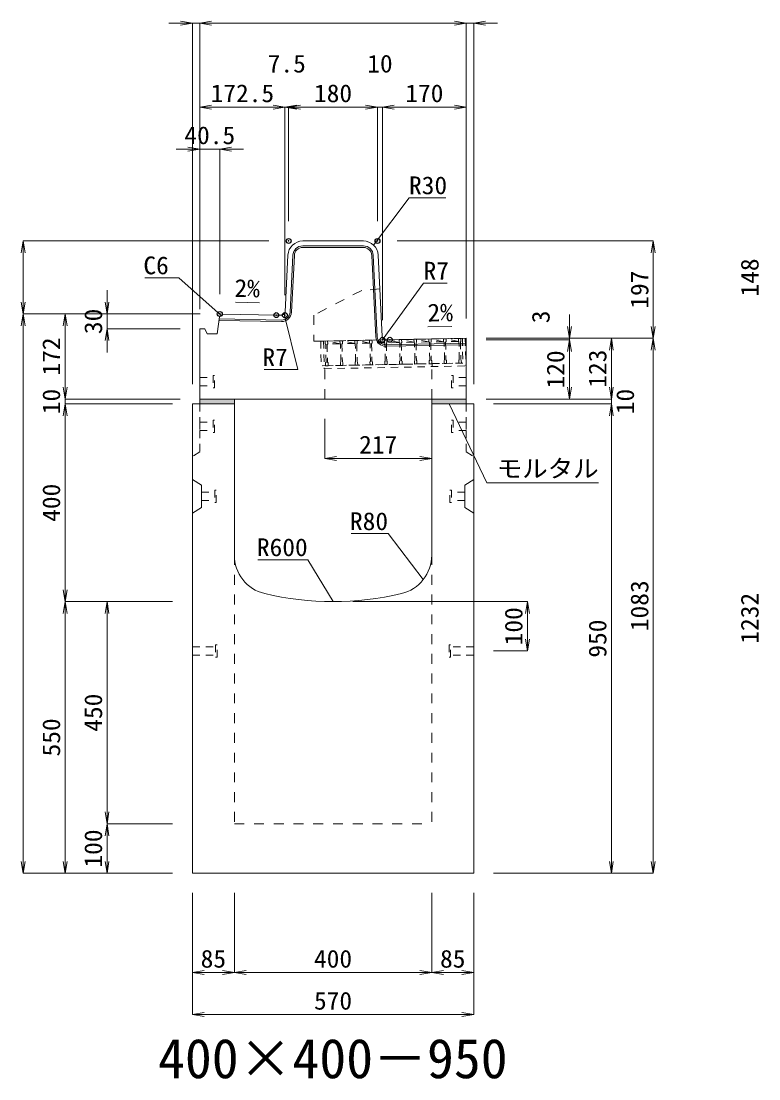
# Model space of a CAD drawing. Units: millimetres at full size. Extents: x -22536 to 51867, y -19720 to 38340.
# Drawn here: x 31918 to 33413, y -7586 to -5445 of the extents above; entities that cross this region are included whole.
import ezdxf
from ezdxf.enums import TextEntityAlignment as Align

# ---------------------------------------------------------------- set-up
doc = ezdxf.new("R2010")
doc.units = ezdxf.units.MM
doc.header["$LTSCALE"] = 20
doc.header["$PDMODE"] = 32
doc.header["$PDSIZE"] = 10
doc.linetypes.add('USER1', pattern=[2, 1, -1])
doc.linetypes.add('USER2', pattern=[1.35, 0.75, -0.6])
for name, color, linetype, lineweight in [('インサート', 3, 'USER2', 9), ('グレーチング', 7, 'USER2', 5), ('モルタル', 7, 'Continuous', 9), ('受枠', 3, 'USER2', 9), ('寸法線', 7, 'Continuous', 13), ('引出線', 4, 'Continuous', 13), ('本体', 2, 'Continuous', 13), ('目地', 132, 'Continuous', 5)]:
    doc.layers.add(name, color=color, linetype=linetype, lineweight=lineweight)
doc.layers.add('作業エリア', color=11, linetype='Continuous')
doc.layers.add('文字', color=7, linetype='Continuous')
doc.styles.add('ＭＳ 明朝', font='')
doc.styles.get('ＭＳ 明朝').set_extended_font_data('MS Mincho')

# ---------------------------------------------------------------- blocks, each defined once
blk = doc.blocks.new('open_arrow')
at = {"color": 0, "linetype": 'Continuous', "lineweight": -2}
blk.add_lwpolyline([(7.5, 1.25), (0, 0), (7.5, -1.25)], dxfattribs=at)

msp = doc.modelspace()

# ---------------------------------------------------------------- hatches: boundary and pattern name
at = {"layer": 'モルタル'}
for points in [[(32350, -6220), (32350, -6210), (32280, -6210), (32280, -6220)], [(32820, -6220), (32820, -6210), (32750, -6210), (32750, -6220)]]:
    msp.add_hatch(color=256, dxfattribs=at).paths.add_polyline_path(points)

# ---------------------------------------------------------------- linework, layer by layer
at = {"layer": 'インサート'}
for p, q in [((32280, -6166.5), (32307, -6166.5)), ((32280, -6166.5), (32280, -6183.5)), ((32310, -6162.5), (32307, -6162.5)), ((32307, -6162.5), (32307, -6187.5)), ((32310, -6187.5), (32310, -6162.5)), ((32790, -6162.5), (32793, -6162.5)), ((32790, -6187.5), (32790, -6162.5)), ((32793, -6162.5), (32793, -6187.5)), ((32820, -6166.5), (32793, -6166.5)), ((32820, -6166.5), (32820, -6183.5)), ((32280, -6183.5), (32307, -6183.5)), ((32307, -6187.5), (32310, -6187.5)), ((32793, -6187.5), (32790, -6187.5)), ((32820, -6183.5), (32793, -6183.5)), ((32310, -6252.5), (32307, -6252.5)), ((32307, -6252.5), (32307, -6277.5)), ((32310, -6277.5), (32310, -6252.5)), ((32790, -6252.5), (32793, -6252.5)), ((32790, -6277.5), (32790, -6252.5)), ((32793, -6252.5), (32793, -6277.5)), ((32280, -6256.5), (32307, -6256.5)), ((32280, -6256.5), (32280, -6273.5)), ((32280, -6273.5), (32307, -6273.5)), ((32820, -6256.5), (32793, -6256.5)), ((32820, -6273.5), (32793, -6273.5)), ((32820, -6256.5), (32820, -6273.5)), ((32307, -6277.5), (32310, -6277.5)), ((32793, -6277.5), (32790, -6277.5)), ((32283.2, -6398.5), (32310.2, -6398.5)), ((32283.2, -6398.5), (32283.2, -6415.5)), ((32313.2, -6394.5), (32310.2, -6394.5)), ((32310.2, -6394.5), (32310.2, -6419.5)), ((32313.2, -6419.5), (32313.2, -6394.5)), ((32786.8, -6394.5), (32789.8, -6394.5)), ((32786.8, -6419.5), (32786.8, -6394.5)), ((32789.8, -6394.5), (32789.8, -6419.5)), ((32816.8, -6398.5), (32789.8, -6398.5)), ((32816.8, -6398.5), (32816.8, -6415.5)), ((32283.2, -6415.5), (32310.2, -6415.5)), ((32310.2, -6419.5), (32313.2, -6419.5)), ((32789.8, -6419.5), (32786.8, -6419.5)), ((32816.8, -6415.5), (32789.8, -6415.5)), ((32265, -6711.5), (32312, -6711.5)), ((32265, -6711.5), (32265, -6728.5)), ((32315, -6707.5), (32312, -6707.5)), ((32312, -6707.5), (32312, -6732.5)), ((32315, -6732.5), (32315, -6707.5)), ((32788, -6707.5), (32785, -6707.5)), ((32785, -6707.5), (32785, -6732.5)), ((32788, -6732.5), (32788, -6707.5)), ((32835, -6711.5), (32788, -6711.5)), ((32835, -6728.5), (32835, -6711.5)), ((32265, -6728.5), (32312, -6728.5)), ((32312, -6732.5), (32315, -6732.5)), ((32785, -6732.5), (32788, -6732.5)), ((32835, -6728.5), (32788, -6728.5))]:
    msp.add_line(p, q, dxfattribs=at)
at = {"layer": 'グレーチング'}
for p, q in [((32533.97, -6092.54), (32808.92, -6087.21)), ((32564.08, -6097.95), (32538.97, -6092.44)), ((32564.08, -6097.95), (32539.08, -6098.44)), ((32594.07, -6097.37), (32568.96, -6091.86)), ((32594.07, -6097.37), (32569.08, -6097.86)), ((32624.07, -6096.79), (32598.96, -6091.28)), ((32624.07, -6096.79), (32599.07, -6097.28)), ((32654.06, -6096.21), (32628.95, -6090.7)), ((32654.06, -6096.21), (32629.07, -6096.7)), ((32684.06, -6095.63), (32658.95, -6090.12)), ((32684.06, -6095.63), (32659.06, -6096.12)), ((32714.05, -6095.05), (32688.94, -6089.54)), ((32714.05, -6095.05), (32689.06, -6095.54)), ((32744.05, -6094.47), (32718.93, -6088.96)), ((32744.05, -6094.47), (32719.05, -6094.95)), ((32774.04, -6093.89), (32748.93, -6088.38)), ((32774.04, -6093.89), (32749.05, -6094.37)), ((32804.04, -6093.31), (32778.92, -6087.8)), ((32804.04, -6093.31), (32779.04, -6093.79)), ((32534.94, -6142.53), (32809.89, -6137.21))]:
    msp.add_line(p, q, dxfattribs=at)
for points in [[(32533.97, -6092.54), (32538.97, -6092.44), (32539.08, -6098.44), (32538.1, -6099.46), (32538.8, -6135.45), (32539.82, -6136.43), (32539.94, -6142.43), (32534.94, -6142.53), (32534.82, -6136.53), (32535.8, -6135.51), (32535.1, -6099.52), (32534.09, -6098.53)], [(32568.8, -6134.87), (32569.81, -6135.85), (32569.93, -6141.85), (32564.93, -6141.95), (32564.82, -6135.95), (32565.8, -6134.93), (32565.1, -6098.93), (32564.08, -6097.95), (32563.96, -6091.96), (32568.96, -6091.86), (32569.08, -6097.86), (32568.1, -6098.88)], [(32598.79, -6134.29), (32599.81, -6135.27), (32599.92, -6141.27), (32594.93, -6141.37), (32594.81, -6135.37), (32595.79, -6134.35), (32595.09, -6098.35), (32594.07, -6097.37), (32593.96, -6091.38), (32598.96, -6091.28), (32599.07, -6097.28), (32598.09, -6098.3)], [(32628.78, -6133.71), (32629.8, -6134.69), (32629.92, -6140.69), (32624.92, -6140.79), (32624.8, -6134.79), (32625.78, -6133.77), (32625.09, -6097.77), (32624.07, -6096.79), (32623.95, -6090.79), (32628.95, -6090.7), (32629.07, -6096.7), (32628.09, -6097.72)], [(32658.78, -6133.13), (32659.8, -6134.11), (32659.91, -6140.11), (32654.91, -6140.2), (32654.8, -6134.21), (32655.78, -6133.19), (32655.08, -6097.19), (32654.06, -6096.21), (32653.95, -6090.21), (32658.95, -6090.12), (32659.06, -6096.12), (32658.08, -6097.14)], [(32685.77, -6132.61), (32685.08, -6096.61), (32684.06, -6095.63), (32683.94, -6089.63), (32688.94, -6089.54), (32689.06, -6095.54), (32688.08, -6096.55), (32688.77, -6132.55), (32689.79, -6133.53), (32689.91, -6139.53), (32684.91, -6139.62), (32684.79, -6133.63)], [(32715.77, -6132.03), (32715.07, -6096.03), (32714.05, -6095.05), (32713.94, -6089.05), (32718.93, -6088.96), (32719.05, -6094.95), (32718.07, -6095.97), (32718.77, -6131.97), (32719.79, -6132.95), (32719.9, -6138.95), (32714.9, -6139.04), (32714.79, -6133.04)], [(32749.05, -6094.37), (32748.06, -6095.39), (32748.76, -6131.39), (32749.78, -6132.37), (32749.9, -6138.37), (32744.9, -6138.46), (32744.78, -6132.46), (32745.76, -6131.44), (32745.07, -6095.45), (32744.05, -6094.47), (32743.93, -6088.47), (32748.93, -6088.38)], [(32779.04, -6093.79), (32778.06, -6094.81), (32778.76, -6130.81), (32779.78, -6131.79), (32779.89, -6137.79), (32774.89, -6137.88), (32774.78, -6131.88), (32775.76, -6130.86), (32775.06, -6094.87), (32774.04, -6093.89), (32773.92, -6087.89), (32778.92, -6087.8)], [(32804.89, -6137.3), (32804.77, -6131.3), (32805.75, -6130.28), (32805.05, -6094.29), (32804.04, -6093.31), (32803.92, -6087.31), (32808.92, -6087.21), (32809.03, -6093.21), (32808.05, -6094.23), (32808.75, -6130.23), (32809.77, -6131.21), (32809.89, -6137.21)]]:
    msp.add_lwpolyline(points, close=True, dxfattribs=at)
at = {"layer": 'モルタル'}
for points in [[(32280, -6210), (32350, -6210), (32350, -6220), (32280, -6220)], [(32750, -6210), (32820, -6210), (32820, -6220), (32750, -6220)]]:
    msp.add_lwpolyline(points, close=True, dxfattribs=at)
at = {"layer": '作業エリア'}
for p in [(32460, -5890), (32640, -5890), (32320.5, -6037.78), (32435, -6040), (32452.5, -6040), (32650, -6090), (32665, -6090)]:
    msp.add_point(p, dxfattribs=at)
at = {"layer": '受枠'}
for p, q in [((32524.97, -6092.71), (32817.92, -6087.04)), ((32524.97, -6092.71), (32525.94, -6142.7)), ((32530.97, -6092.59), (32532.05, -6148.58)), ((32811.92, -6087.16), (32812.89, -6137.15)), ((32817.92, -6087.04), (32819, -6143.03)), ((32812.89, -6137.15), (32525.94, -6142.7)), ((32532.05, -6148.58), (32819, -6143.03))]:
    msp.add_line(p, q, dxfattribs=at)
at = {"layer": '受枠', "linetype": 'Continuous'}
msp.add_line((32750.9, -6138.35), (32751.01, -6144.35), dxfattribs=at)
at = {"layer": '寸法線'}
for p, q in [((32328, -5448.91), (32217, -5448.91)), ((32265, -6180), (32265, -5448.91)), ((32280, -5448.91), (32820, -5448.91)), ((32280, -6027.78), (32280, -5448.91)), ((32280, -6027.78), (32280, -5448.91)), ((32772, -5448.91), (32883, -5448.91)), ((32820, -6047), (32820, -5448.91)), ((32820, -6047), (32820, -5448.91)), ((32835, -6180), (32835, -5448.91)), ((32280, -5618.91), (32500.5, -5618.91)), ((32280, -6027.78), (32280, -5618.91)), ((32404.5, -5618.91), (32508, -5618.91)), ((32452.5, -6000), (32452.5, -5618.91)), ((32452.5, -6000), (32452.5, -5618.91)), ((32460, -5850), (32460, -5618.91)), ((32460, -5618.91), (32640, -5618.91)), ((32460, -5850), (32460, -5618.91)), ((32592, -5618.91), (32698, -5618.91)), ((32640, -5850), (32640, -5618.91)), ((32640, -5850), (32640, -5618.91)), ((32650, -6050), (32650, -5618.91)), ((32650, -5618.91), (32820, -5618.91)), ((32650, -6050), (32650, -5618.91)), ((32820, -6047), (32820, -5618.91)), ((32232, -5703.91), (32368.5, -5703.91)), ((32280, -6027.78), (32280, -5703.91)), ((32320.5, -5997.78), (32320.5, -5703.91)), ((31922.06, -5890), (31922.06, -6037.78)), ((32420, -5890), (31922.06, -5890)), ((32680, -5890), (33198.78, -5890)), ((33198.78, -5890), (33198.78, -6087)), ((32092.06, -5989.78), (32092.06, -6115.78)), ((32280.5, -6037.78), (31922.06, -6037.78)), ((31922.06, -7170), (31922.06, -6037.78)), ((32280.5, -6037.78), (31922.06, -6037.78)), ((32007.06, -6037.78), (32007.06, -6210)), ((32280.5, -6037.78), (32007.06, -6037.78)), ((32280.5, -6037.78), (32092.06, -6037.78)), ((33028.78, -6039), (33028.78, -6138)), ((32240, -6067.78), (32092.06, -6067.78)), ((32860, -6087), (33028.78, -6087)), ((32860, -6087), (33113.78, -6087)), ((32860, -6087), (33198.78, -6087)), ((32860, -6087), (33198.78, -6087)), ((32860, -6090), (33028.78, -6090)), ((32860, -6090), (33028.78, -6090)), ((33028.78, -6090), (33028.78, -6210)), ((33113.78, -6087), (33113.78, -6210)), ((33198.78, -6087), (33198.78, -7170)), ((32007.06, -6162), (32007.06, -6268)), ((33113.78, -6162), (33113.78, -6268)), ((32240, -6210), (32007.06, -6210)), ((32240, -6210), (32007.06, -6210)), ((32860, -6210), (33028.78, -6210)), ((32860, -6210), (33113.78, -6210)), ((32860, -6210), (33113.78, -6210)), ((32225, -6220), (32007.06, -6220)), ((32007.06, -6220), (32007.06, -6620)), ((32225, -6220), (32007.06, -6220)), ((32875, -6220), (33113.78, -6220)), ((32875, -6220), (33113.78, -6220)), ((33113.78, -6220), (33113.78, -7170)), ((32533, -6250), (32533, -6330.23)), ((32533, -6330.23), (32750, -6330.23)), ((32225, -6620), (32007.06, -6620)), ((32007.06, -7170), (32007.06, -6620)), ((32225, -6620), (32007.06, -6620)), ((32092.06, -6620), (32092.06, -7070)), ((32225, -6620), (32092.06, -6620)), ((32590, -6620), (32943.78, -6620)), ((32943.78, -6620), (32943.78, -6720)), ((32875, -6720), (32943.78, -6720)), ((32225, -7070), (32092.06, -7070)), ((32092.06, -7070), (32092.06, -7170)), ((32225, -7070), (32092.06, -7070)), ((32225, -7170), (31922.06, -7170)), ((32225, -7170), (32007.06, -7170)), ((32225, -7170), (32092.06, -7170)), ((32875, -7170), (33113.78, -7170)), ((32875, -7170), (33198.78, -7170)), ((32265, -7210), (32265, -7371.16)), ((32265, -7210), (32265, -7456.16)), ((32350, -7210), (32350, -7371.16)), ((32350, -7210), (32350, -7371.16)), ((32750, -7210), (32750, -7371.16)), ((32750, -7210), (32750, -7371.16)), ((32835, -7210), (32835, -7371.16)), ((32835, -7210), (32835, -7456.16)), ((32265, -7371.16), (32350, -7371.16)), ((32350, -7371.16), (32750, -7371.16)), ((32750, -7371.16), (32835, -7371.16)), ((32265, -7456.16), (32835, -7456.16))]:
    msp.add_line(p, q, dxfattribs=at)
at = {"layer": '引出線'}
for points in [[(32632.14, -5898.26), (32703.9, -5802.42), (32778.58, -5802.42)], [(32323.13, -6040.82), (32237.22, -5964.53), (32168.88, -5964.53)], [(32651.83, -6088.07), (32733.35, -5975.32), (32781.28, -5975.32)], [(32401.24, -6014.96), (32352.5, -6013.99), (32401.25, -6014.96)], [(32450.67, -6038.07), (32478.33, -6150.5), (32410.4, -6150.5)], [(32741.91, -6064.01), (32790.62, -6063.03), (32741.88, -6064.01)], [(32785, -6220), (32861.7, -6379.77), (33087.62, -6379.77)], [(32732.76, -6575.58), (32661.5, -6482.47), (32586.83, -6482.47)], [(32550, -6620), (32498.63, -6535.25), (32397.63, -6535.25)]]:
    msp.add_lwpolyline(points, dxfattribs=at)
at = {"layer": '本体'}
for p, q in [((32488.54, -5890), (32611.46, -5890)), ((32452.83, -6033.35), (32458.57, -5918.5)), ((32649.67, -6083.35), (32641.43, -5918.5)), ((32319.76, -6043.74), (32326.5, -6037.9)), ((32435, -6040), (32326.5, -6037.9)), ((32319.76, -6043.74), (32315.5, -6077.78)), ((32435, -6040), (32445.84, -6040)), ((32280, -6067.78), (32280, -6210)), ((32290, -6067.78), (32280, -6067.78)), ((32295, -6077.78), (32290, -6067.78)), ((32315.5, -6077.78), (32295, -6077.78)), ((32665, -6090), (32656.66, -6090)), ((32665, -6090), (32820, -6087)), ((32820, -6210), (32820, -6087)), ((32820, -6210), (32280, -6210)), ((32265, -6220), (32265, -7170)), ((32350, -6220), (32265, -6220)), ((32350, -6220), (32350, -6525.96)), ((32750, -6525.96), (32750, -6220)), ((32835, -6220), (32750, -6220)), ((32835, -7170), (32835, -6220)), ((32265, -7170), (32835, -7170))]:
    msp.add_line(p, q, dxfattribs=at)
at = {"layer": '本体', "linetype": 'USER1'}
for p, q in [((32608, -5990), (32511, -6040)), ((32644.85, -5987), (32608, -5990)), ((32511, -6040), (32511, -6092.98)), ((32511, -6092.98), (32665, -6090)), ((32533, -6210), (32533, -6142.56)), ((32750, -6210), (32750, -6138.36))]:
    msp.add_line(p, q, dxfattribs=at)
at = {"layer": '本体', "linetype": 'USER2', "lineweight": 9}
for p, q in [((32280, -6220), (32280, -6317)), ((32820, -6220), (32820, -6317)), ((32280, -6317), (32265, -6326.5)), ((32820, -6317), (32835, -6326.5))]:
    msp.add_line(p, q, dxfattribs=at)
at = {"layer": '本体', "lineweight": 9}
for p, q in [((32265, -6373), (32283.2, -6384.5)), ((32835, -6373), (32816.8, -6384.5)), ((32283.2, -6384.5), (32283.2, -6429.5)), ((32816.8, -6384.5), (32816.8, -6429.5)), ((32265, -6441), (32283.2, -6429.5)), ((32835, -6441), (32816.8, -6429.5))]:
    msp.add_line(p, q, dxfattribs=at)
at = {"layer": '本体', "linetype": 'USER1', "lineweight": 15}
for p, q in [((32350, -6525.96), (32350, -7070)), ((32750, -6525.96), (32750, -7070)), ((32350, -7070), (32750, -7070))]:
    msp.add_line(p, q, dxfattribs=at)
at = {"layer": '本体'}
for centre, radius, start, end in [((32488.54, -5920), 30, 90, 177.13759), ((32611.46, -5920), 30, 2.86241, 90), ((32445.84, -6033), 7, 270, 357.13759), ((32656.66, -6083), 7, 182.86241, 270), ((32430, -6525.96), 80, 180, 256.65764), ((32670, -6525.96), 80, 283.34236, 0), ((32550, -6020), 600, 256.65764, 283.34236)]:
    msp.add_arc(centre, radius, start, end, dxfattribs=at)
at = {"layer": '目地'}
for p, q in [((32611.46, -5900), (32488.54, -5900)), ((32611.46, -5903), (32488.54, -5903)), ((32468.56, -5919), (32462.81, -6034.06)), ((32471.56, -5919.15), (32465.81, -6034.21)), ((32636.69, -6084.16), (32628.44, -5919.15)), ((32639.69, -6084.01), (32631.44, -5919)), ((32445.44, -6053.2), (32318.88, -6050.75)), ((32445.5, -6050.21), (32319.25, -6047.76)), ((32820, -6097), (32657, -6100.16)), ((32820, -6100), (32657.05, -6103.16))]:
    msp.add_line(p, q, dxfattribs=at)
for centre, radius, start, end in [((32488.54, -5920), 20, 90, 177.13759), ((32488.54, -5920), 17, 90, 177.13759), ((32611.46, -5920), 20, 2.86241, 90), ((32611.46, -5920), 17, 2.86241, 90), ((32445.83, -6033.21), 20, 268.89119, 357.13759), ((32445.83, -6033.21), 17, 268.89119, 357.13759), ((32656.67, -6083.16), 20, 182.86241, 271.10881), ((32656.67, -6083.16), 17, 182.86241, 271.10881)]:
    msp.add_arc(centre, radius, start, end, dxfattribs=at)

# ---------------------------------------------------------------- block references
at = {"layer": '寸法線', "xscale": 3.2, "yscale": 3.2}
for p, rotation in [((32265, -5448.91), 180), ((32820, -5448.91), 180), ((32820, -5448.91), 180), ((32452.5, -5618.91), 180), ((32640, -5618.91), 180), ((32640, -5618.91), 180), ((32820, -5618.91), 180), ((32280, -5703.91), 180), ((31922.06, -5890), 270), ((33198.78, -5890), 270), ((31922.06, -6037.78), 90), ((32092.06, -6037.78), 90), ((31922.06, -6037.78), 270), ((32007.06, -6037.78), 270), ((32092.06, -6067.78), 270), ((33028.78, -6087), 90), ((33198.78, -6087), 90), ((33028.78, -6090), 270), ((33028.78, -6090), 270), ((33113.78, -6087), 270), ((33198.78, -6087), 270), ((32007.06, -6210), 90), ((32007.06, -6210), 90), ((33028.78, -6210), 90), ((33113.78, -6210), 90), ((33113.78, -6210), 90), ((32007.06, -6220), 270), ((32007.06, -6220), 270), ((33113.78, -6220), 270), ((33113.78, -6220), 270), ((32750, -6330.23), 180), ((32007.06, -6620), 90), ((32007.06, -6620), 270), ((32092.06, -6620), 270), ((32943.78, -6620), 270), ((32943.78, -6720), 90), ((32092.06, -7070), 90), ((32092.06, -7070), 270), ((31922.06, -7170), 90), ((32007.06, -7170), 90), ((32092.06, -7170), 90), ((33113.78, -7170), 90), ((33198.78, -7170), 90), ((32350, -7371.16), 180), ((32750, -7371.16), 180), ((32835, -7371.16), 180), ((32835, -7456.16), 180)]:
    msp.add_blockref('open_arrow', p, dxfattribs=dict(at, rotation=rotation))
for p in [(32280, -5448.91), (32280, -5448.91), (32835, -5448.91), (32280, -5618.91), (32452.5, -5618.91), (32460, -5618.91), (32460, -5618.91), (32650, -5618.91), (32650, -5618.91), (32320.5, -5703.91), (32533, -6330.23), (32265, -7371.16), (32350, -7371.16), (32750, -7371.16), (32265, -7456.16)]:
    msp.add_blockref('open_arrow', p, dxfattribs=at)
at = {"layer": '引出線', "xscale": 0.0533, "yscale": 0.0533}
for p, rotation in [((32632.14, -5898.26), 53.2), ((32401.24, -6014.96), 178.9), ((32450.67, -6038.07), 283.8), ((32323.13, -6040.82), 138.4), ((32741.91, -6064.01), 1.1), ((32651.83, -6088.07), 54.1), ((32785, -6220), 295.6), ((32732.76, -6575.58), 127.4), ((32550, -6620), 121.2)]:
    msp.add_blockref('open_arrow', p, dxfattribs=dict(at, rotation=rotation))

# ---------------------------------------------------------------- texts
at = {"layer": '寸法線', "style": 'ＭＳ 明朝', "width": 1.05}
for s, p in [('7.5', (32456.25, -5530.91)), ('10', (32645, -5530.91)), ('172.5', (32366.25, -5590.91)), ('180', (32550, -5590.91)), ('170', (32735, -5590.91)), ('40.5', (32300.25, -5675.91)), ('217', (32641.5, -6302.23)), ('85', (32307.5, -7343.16)), ('400', (32550, -7343.16)), ('85', (32792.5, -7343.16)), ('570', (32550, -7428.16))]:
    msp.add_text(s, height=36.03, dxfattribs=at).set_placement(p, align=Align.MIDDLE_CENTER)
for s, p in [('148', (33394.06, -5963.89)), ('197', (33170.78, -5988.5)), ('30', (32064.06, -6052.78)), ('3', (32970.78, -6043.66)), ('172', (31979.06, -6123.89)), ('120', (33000.78, -6150)), ('123', (33085.78, -6148.5)), ('10', (31979.06, -6215)), ('10', (33141.78, -6215)), ('400', (31979.06, -6420)), ('1083', (33170.78, -6628.5)), ('1232', (33394.06, -6653.89)), ('100', (32915.78, -6670)), ('950', (33085.78, -6695)), ('450', (32064.06, -6845)), ('550', (31979.06, -6895)), ('100', (32064.06, -7120))]:
    msp.add_text(s, height=36.03, rotation=90, dxfattribs=at).set_placement(p, align=Align.MIDDLE_CENTER)
at = {"layer": '引出線', "style": 'ＭＳ 明朝', "width": 1.05}
for s, p in [('R30', (32703.9, -5759.22)), ('R7', (32733.35, -5932.12)), ('モルタル', (32881.7, -6332.66))]:
    msp.add_text(s, height=36.03, dxfattribs=at).set_placement(p, align=Align.TOP_LEFT)
for s, p in [('C6', (32217.22, -5921.33)), ('R7', (32458.33, -6107.3)), ('R80', (32661.5, -6439.27)), ('R600', (32498.63, -6492.05))]:
    msp.add_text(s, height=36.03, dxfattribs=at).set_placement(p, align=Align.TOP_RIGHT)
msp.add_text('2%', height=36.03, rotation=358.854, dxfattribs=at).set_placement((32402.18, -5968.07), align=Align.TOP_RIGHT)
msp.add_text('2%', height=36.03, rotation=1.146, dxfattribs=at).set_placement((32740.94, -6017.11), align=Align.TOP_LEFT)
at = {"layer": '文字', "style": 'ＭＳ 明朝'}
msp.add_text('400×400－950', height=80.06, dxfattribs=at).set_placement((32549.52, -7544.97), align=Align.MIDDLE_CENTER)

doc.saveas('drawing.dxf')
